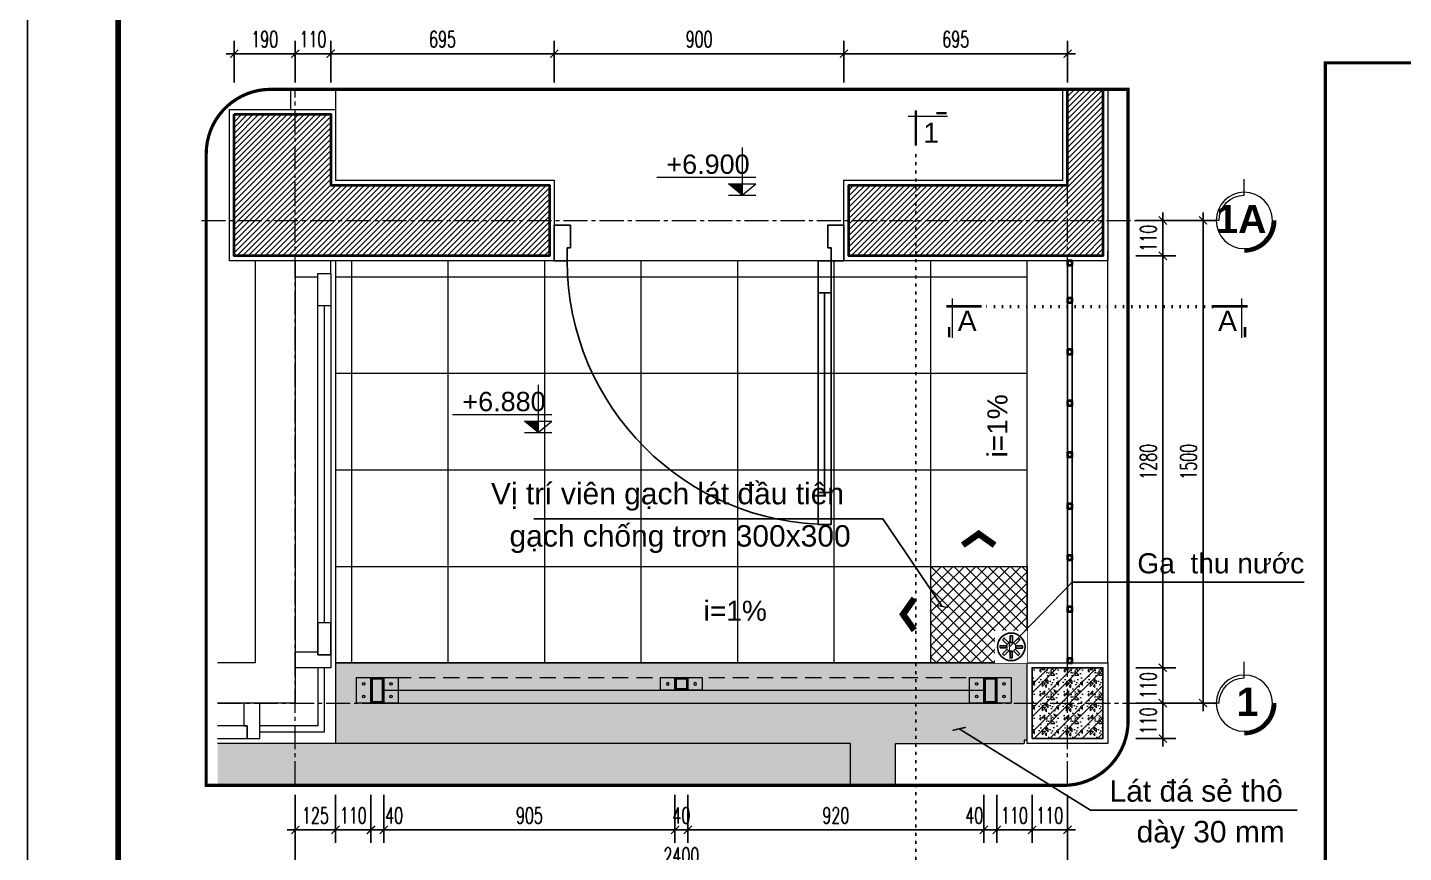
# Model space of a CAD drawing. Header units: millimetres. Extents: x -229618 to 2906, y -178063 to 96806.
# Drawn here: x -73921 to -69645, y -53731 to -51168 of the extents above; entities that cross this region are included whole.
import ezdxf
from ezdxf.enums import TextEntityAlignment as Align

# ---------------------------------------------------------------- set-up
doc = ezdxf.new("R2010")
doc.units = ezdxf.units.MM
doc.header["$LTSCALE"] = 200
doc.header["$MEASUREMENT"] = 0
doc.set_wipeout_variables(frame=1)
doc.header["$PDMODE"] = 3
doc.header["$PDSIZE"] = 50
for name, pattern in [('CENTER2', [1.125, 0.75, -0.125, 0.125, -0.125]), ('DASHED2', [0.375, 0.25, -0.125]), ('DOT2', [0.125, 0, -0.125]), ('HIDDEN2', [0.1875, 0.125, -0.0625])]:
    doc.linetypes.add(name, pattern=pattern)
doc.layers.get('0').update_dxf_attribs({"color": 95, "linetype": 'CONTINUOUS'})
doc.layers.get('DEFPOINTS').update_dxf_attribs({"linetype": 'CONTINUOUS'})
for name, color, linetype, lineweight in [('cat', 1, 'CONTINUOUS', 40), ('hatch', 250, 'CONTINUOUS', 5), ('KH cat', 2, 'HIDDEN2', 50), ('khuat', 8, 'DASHED2', 15), ('nho', 252, 'CONTINUOUS', 15), ('thay', 7, 'CONTINUOUS', 18), ('tim', 18, 'CENTER2', 9)]:
    doc.layers.add(name, color=color, linetype=linetype, lineweight=lineweight)
for name, color, linetype in [('Cayxanh', 99, 'CONTINUOUS'), ('COT', 2, 'CONTINUOUS'), ('CUA', 145, 'CONTINUOUS'), ('DIM', 251, 'CONTINUOUS'), ('KHUNGTEN', 7, 'CONTINUOUS'), ('NOITHAT', 99, 'CONTINUOUS'), ('TEXT', 33, 'CONTINUOUS')]:
    doc.layers.add(name, color=color, linetype=linetype)
doc.layers.add('in', color=203, linetype='CONTINUOUS', lineweight=5, plot=False)
doc.styles.add('Aria H B iso', font='Vharialb_0.ttf')
doc.styles.add('Aria H iso', font='Vharial_0.ttf')
doc.styles.add('Arial iso', font='vnarial_0.ttf')
doc.styles.add('Arial N  iso', font='vnarialn_0.ttf')
doc.styles.add('Scale', font='vnsimli.shx', dxfattribs={"width": 0.65, "bigfont": 'bigfont.shx'})
doc.dimstyles.new('Scale', dxfattribs={"dimscale": 75, "dimtxt": 2, "dimasz": 1, "dimexe": 1.6, "dimexo": 0, "dimgap": 0.8, "dimtad": 1, "dimdec": 0, "dimzin": 0, "dimdsep": 46, "dimtxsty": 'Scale', "dimblk": 'ARCHTICK', "dimcen": 0.1, "dimdle": 1, "dimclrd": 256, "dimclre": 256, "dimclrt": 3, "dimadec": 0, "dimazin": 0, "dimtfac": 1, "dimtdec": 0, "dimtix": 1, "dimtmove": 2, "dimatfit": 3, "dimldrblk": 'ARCHTICK', "dimfxl": 0, "dimtolj": 1, "dimtzin": 0, "dimarcsym": 0})

# ---------------------------------------------------------------- blocks, each defined once
blk = doc.blocks.new('KhungA3')
at = {"layer": 'DEFPOINTS', "color": 8}
blk.add_lwpolyline([(-3.74, 3.81), (416.31, 3.81), (416.31, 300.81), (-3.74, 300.81)], close=True, dxfattribs=at)
at = {"layer": 'KHUNGTEN', "color": 4, "const_width": 0.724}
blk.add_lwpolyline([(7.54, 8.99), (411.13, 8.99), (411.13, 295.64), (7.54, 295.64)], close=True, dxfattribs=at)
blk = doc.blocks.new('A$C49A5561F')
at = {"layer": 'CUA'}
blk.add_line((-830, 60), (-210, 60), dxfattribs=at)
for points in [[(-70, 850), (-70, 860), (-110, 860), (-110, 900), (0, 900), (0, 850)], [(-930, 80), (-930, 40), (-110, 40), (-110, 80)], [(-930, 80), (-930, 40), (-830, 40), (-830, 80)], [(-210, 80), (-210, 40), (-110, 40), (-110, 80)], [(-70, 50), (-70, 40), (-110, 40), (-110, 0), (0, 0), (0, 50)]]:
    blk.add_lwpolyline(points, close=True, dxfattribs=at)
blk.add_arc((-110, 40), 820, 90, 180, dxfattribs=at)
blk = doc.blocks.new('cactd')
at = {"layer": 'thay', "ltscale": 600}
blk.add_line((-9972, -9225), (2458, -9225), dxfattribs=at)
at = {"layer": 'thay', "ltscale": 600, "const_width": 762}
for points in [[(0, 0), (0, -11114)], [(-9771, -10263), (-6486, -10263)]]:
    blk.add_lwpolyline(points, dxfattribs=at)
at = {"layer": 'TEXT', "style": 'Aria H iso'}
blk.add_attdef('1', text='', height=6350, dxfattribs=at).set_placement((-4149, -4127), align=Align.MIDDLE_CENTER)
blk = doc.blocks.new('ctbanma')
at = {"layer": 'cat'}
h = blk.add_hatch(color=256, dxfattribs=at)
h.paths.add_polyline_path([(20, 20), (-20, 20), (-20, -20), (20, -20)])
h.paths.add_polyline_path([(17.5, 17.5), (17.5, -17.5), (-17.5, -17.5), (-17.5, 17.5)], flags=16)
blk.add_lwpolyline([(-17.5, -17.5), (17.5, -17.5), (17.5, 17.5), (-17.5, 17.5)], close=True, dxfattribs=at)
at = {"layer": 'hatch'}
blk.add_lwpolyline([(-20, -20), (20, -20), (20, 20), (-20, 20)], close=True, dxfattribs=at)
at = {"layer": 'thay'}
blk.add_lwpolyline([(-65, -20), (65, -20), (65, 20), (-65, 20)], close=True, dxfattribs=at)
for centre in [(-42.5, 0), (42.5, 0)]:
    blk.add_circle(centre, 4, dxfattribs=at)
blk = doc.blocks.new('_ArchTick')
at = {"color": 0, "linetype": 'ByBlock', "const_width": 0.15}
blk.add_lwpolyline([(-0.5, -0.5), (0.5, 0.5)], dxfattribs=at)
blk = doc.blocks.new('*D2199')
at = {"layer": 'DEFPOINTS', "color": 0}
for p in [(-70798.9, -53552.1), (-70688.9, -53552.1), (-70798.9, -53661.2)]:
    blk.add_point(p, dxfattribs=at)
at = {"layer": 'DIM', "lineweight": -2}
for p, q in [((-70798.9, -53552.1), (-70798.9, -53701.2)), ((-70688.9, -53552.1), (-70688.9, -53701.2)), ((-70798.9, -53661.2), (-70823.9, -53661.2)), ((-70688.9, -53661.2), (-70798.9, -53661.2)), ((-70688.9, -53661.2), (-70663.9, -53661.2))]:
    blk.add_line(p, q, dxfattribs=at)
at = {"layer": 'DIM', "lineweight": -2, "xscale": 25, "yscale": 25, "zscale": 25}
blk.add_blockref('_ArchTick', (-70798.9, -53661.2), dxfattribs=at)
at = {"layer": 'DIM', "lineweight": -2, "xscale": 25, "yscale": 25, "zscale": 25, "rotation": 180}
blk.add_blockref('_ArchTick', (-70688.9, -53661.2), dxfattribs=at)
at = {"layer": 'DIM', "color": 3, "insert": (-70743.9, -53616.2), "char_height": 50, "attachment_point": 5, "style": 'Scale'}
blk.add_mtext('\\A1;110', dxfattribs=at)
blk = doc.blocks.new('*D2200')
at = {"layer": 'DEFPOINTS', "color": 0}
for p in [(-70908.9, -53552.1), (-70798.9, -53552.1), (-70908.9, -53661.2)]:
    blk.add_point(p, dxfattribs=at)
at = {"layer": 'DIM', "lineweight": -2}
for p, q in [((-70908.9, -53552.1), (-70908.9, -53701.2)), ((-70798.9, -53552.1), (-70798.9, -53701.2)), ((-70908.9, -53661.2), (-70933.9, -53661.2)), ((-70798.9, -53661.2), (-70908.9, -53661.2)), ((-70798.9, -53661.2), (-70773.9, -53661.2))]:
    blk.add_line(p, q, dxfattribs=at)
at = {"layer": 'DIM', "lineweight": -2, "xscale": 25, "yscale": 25, "zscale": 25}
blk.add_blockref('_ArchTick', (-70908.9, -53661.2), dxfattribs=at)
at = {"layer": 'DIM', "lineweight": -2, "xscale": 25, "yscale": 25, "zscale": 25, "rotation": 180}
blk.add_blockref('_ArchTick', (-70798.9, -53661.2), dxfattribs=at)
at = {"layer": 'DIM', "color": 3, "insert": (-70853.9, -53616.2), "char_height": 50, "attachment_point": 5, "style": 'Scale'}
blk.add_mtext('\\A1;110', dxfattribs=at)
blk = doc.blocks.new('*D2201')
at = {"layer": 'DEFPOINTS', "color": 0}
for p in [(-70948.9, -53552.1), (-70908.9, -53552.1), (-70948.9, -53661.2)]:
    blk.add_point(p, dxfattribs=at)
at = {"layer": 'DIM', "lineweight": -2}
for p, q in [((-70948.9, -53552.1), (-70948.9, -53701.2)), ((-70908.9, -53552.1), (-70908.9, -53701.2)), ((-70883.9, -53661.2), (-70973.9, -53661.2))]:
    blk.add_line(p, q, dxfattribs=at)
at = {"layer": 'DIM', "lineweight": -2, "xscale": 25, "yscale": 25, "zscale": 25, "rotation": 180}
blk.add_blockref('_ArchTick', (-70948.9, -53661.2), dxfattribs=at)
at = {"layer": 'DIM', "lineweight": -2, "xscale": 25, "yscale": 25, "zscale": 25}
blk.add_blockref('_ArchTick', (-70908.9, -53661.2), dxfattribs=at)
at = {"layer": 'DIM', "color": 3, "insert": (-70978.6, -53616.2), "char_height": 50, "attachment_point": 5, "style": 'Scale'}
blk.add_mtext('\\A1;40', dxfattribs=at)
blk = doc.blocks.new('*D2202')
at = {"layer": 'DEFPOINTS', "color": 0}
for p in [(-71868.9, -53552.1), (-70948.9, -53552.1), (-71868.9, -53661.2)]:
    blk.add_point(p, dxfattribs=at)
at = {"layer": 'DIM', "lineweight": -2}
for p, q in [((-71868.9, -53552.1), (-71868.9, -53701.2)), ((-70948.9, -53552.1), (-70948.9, -53701.2)), ((-70923.9, -53661.2), (-71893.9, -53661.2))]:
    blk.add_line(p, q, dxfattribs=at)
at = {"layer": 'DIM', "lineweight": -2, "xscale": 25, "yscale": 25, "zscale": 25, "rotation": 180}
blk.add_blockref('_ArchTick', (-71868.9, -53661.2), dxfattribs=at)
at = {"layer": 'DIM', "lineweight": -2, "xscale": 25, "yscale": 25, "zscale": 25}
blk.add_blockref('_ArchTick', (-70948.9, -53661.2), dxfattribs=at)
at = {"layer": 'DIM', "color": 3, "insert": (-71408.9, -53616.2), "char_height": 50, "attachment_point": 5, "style": 'Scale'}
blk.add_mtext('\\A1;920', dxfattribs=at)
blk = doc.blocks.new('*D2203')
at = {"layer": 'DEFPOINTS', "color": 0}
for p in [(-71908.9, -53552.1), (-71868.9, -53552.1), (-71908.9, -53661.2)]:
    blk.add_point(p, dxfattribs=at)
at = {"layer": 'DIM', "lineweight": -2}
for p, q in [((-71908.9, -53552.1), (-71908.9, -53701.2)), ((-71868.9, -53552.1), (-71868.9, -53701.2)), ((-71908.9, -53661.2), (-71933.9, -53661.2)), ((-71868.9, -53661.2), (-71908.9, -53661.2)), ((-71868.9, -53661.2), (-71843.9, -53661.2))]:
    blk.add_line(p, q, dxfattribs=at)
at = {"layer": 'DIM', "lineweight": -2, "xscale": 25, "yscale": 25, "zscale": 25}
blk.add_blockref('_ArchTick', (-71908.9, -53661.2), dxfattribs=at)
at = {"layer": 'DIM', "lineweight": -2, "xscale": 25, "yscale": 25, "zscale": 25, "rotation": 180}
blk.add_blockref('_ArchTick', (-71868.9, -53661.2), dxfattribs=at)
at = {"layer": 'DIM', "color": 3, "insert": (-71888.9, -53616.2), "char_height": 50, "attachment_point": 5, "style": 'Scale'}
blk.add_mtext('\\A1;40', dxfattribs=at)
blk = doc.blocks.new('*D2204')
at = {"layer": 'DEFPOINTS', "color": 0}
for p in [(-72813.9, -53552.1), (-71908.9, -53552.1), (-72813.9, -53661.2)]:
    blk.add_point(p, dxfattribs=at)
at = {"layer": 'DIM', "lineweight": -2}
for p, q in [((-72813.9, -53552.1), (-72813.9, -53701.2)), ((-71908.9, -53552.1), (-71908.9, -53701.2)), ((-71883.9, -53661.2), (-72838.9, -53661.2))]:
    blk.add_line(p, q, dxfattribs=at)
at = {"layer": 'DIM', "lineweight": -2, "xscale": 25, "yscale": 25, "zscale": 25, "rotation": 180}
blk.add_blockref('_ArchTick', (-72813.9, -53661.2), dxfattribs=at)
at = {"layer": 'DIM', "lineweight": -2, "xscale": 25, "yscale": 25, "zscale": 25}
blk.add_blockref('_ArchTick', (-71908.9, -53661.2), dxfattribs=at)
at = {"layer": 'DIM', "color": 3, "insert": (-72361.4, -53616.2), "char_height": 50, "attachment_point": 5, "style": 'Scale'}
blk.add_mtext('\\A1;905', dxfattribs=at)
blk = doc.blocks.new('*D2205')
at = {"layer": 'DEFPOINTS', "color": 0}
for p in [(-72853.9, -53552.1), (-72813.9, -53552.1), (-72853.9, -53661.2)]:
    blk.add_point(p, dxfattribs=at)
at = {"layer": 'DIM', "lineweight": -2}
for p, q in [((-72853.9, -53552.1), (-72853.9, -53701.2)), ((-72813.9, -53552.1), (-72813.9, -53701.2)), ((-72788.9, -53661.2), (-72878.9, -53661.2))]:
    blk.add_line(p, q, dxfattribs=at)
at = {"layer": 'DIM', "lineweight": -2, "xscale": 25, "yscale": 25, "zscale": 25, "rotation": 180}
blk.add_blockref('_ArchTick', (-72853.9, -53661.2), dxfattribs=at)
at = {"layer": 'DIM', "lineweight": -2, "xscale": 25, "yscale": 25, "zscale": 25}
blk.add_blockref('_ArchTick', (-72813.9, -53661.2), dxfattribs=at)
at = {"layer": 'DIM', "color": 3, "insert": (-72781.7, -53616.2), "char_height": 50, "attachment_point": 5, "style": 'Scale'}
blk.add_mtext('\\A1;40', dxfattribs=at)
blk = doc.blocks.new('*D2206')
at = {"layer": 'DEFPOINTS', "color": 0}
for p in [(-72963.9, -53552.1), (-72853.9, -53552.1), (-72963.9, -53661.2)]:
    blk.add_point(p, dxfattribs=at)
at = {"layer": 'DIM', "lineweight": -2}
for p, q in [((-72963.9, -53552.1), (-72963.9, -53701.2)), ((-72853.9, -53552.1), (-72853.9, -53701.2)), ((-72963.9, -53661.2), (-72988.9, -53661.2)), ((-72853.9, -53661.2), (-72963.9, -53661.2)), ((-72853.9, -53661.2), (-72828.9, -53661.2))]:
    blk.add_line(p, q, dxfattribs=at)
at = {"layer": 'DIM', "lineweight": -2, "xscale": 25, "yscale": 25, "zscale": 25}
blk.add_blockref('_ArchTick', (-72963.9, -53661.2), dxfattribs=at)
at = {"layer": 'DIM', "lineweight": -2, "xscale": 25, "yscale": 25, "zscale": 25, "rotation": 180}
blk.add_blockref('_ArchTick', (-72853.9, -53661.2), dxfattribs=at)
at = {"layer": 'DIM', "color": 3, "insert": (-72908.9, -53616.2), "char_height": 50, "attachment_point": 5, "style": 'Scale'}
blk.add_mtext('\\A1;110', dxfattribs=at)
blk = doc.blocks.new('*D2207')
at = {"layer": 'DEFPOINTS', "color": 0}
for p in [(-73088.9, -53552.1), (-72963.9, -53552.1), (-73088.9, -53661.2)]:
    blk.add_point(p, dxfattribs=at)
at = {"layer": 'DIM', "lineweight": -2}
for p, q in [((-73088.9, -53552.1), (-73088.9, -53701.2)), ((-72963.9, -53552.1), (-72963.9, -53701.2)), ((-72938.9, -53661.2), (-73113.9, -53661.2))]:
    blk.add_line(p, q, dxfattribs=at)
at = {"layer": 'DIM', "lineweight": -2, "xscale": 25, "yscale": 25, "zscale": 25, "rotation": 180}
blk.add_blockref('_ArchTick', (-73088.9, -53661.2), dxfattribs=at)
at = {"layer": 'DIM', "lineweight": -2, "xscale": 25, "yscale": 25, "zscale": 25}
blk.add_blockref('_ArchTick', (-72963.9, -53661.2), dxfattribs=at)
at = {"layer": 'DIM', "color": 3, "insert": (-73026.4, -53616.2), "char_height": 50, "attachment_point": 5, "style": 'Scale'}
blk.add_mtext('\\A1;125', dxfattribs=at)
blk = doc.blocks.new('*D2208')
at = {"layer": 'DEFPOINTS', "color": 0}
for p in [(-73088.9, -53552.1), (-70688.9, -53552.1), (-73088.9, -53786.2)]:
    blk.add_point(p, dxfattribs=at)
at = {"layer": 'DIM', "lineweight": -2}
for p, q in [((-73088.9, -53552.1), (-73088.9, -53826.2)), ((-70688.9, -53552.1), (-70688.9, -53826.2)), ((-70663.9, -53786.2), (-73113.9, -53786.2))]:
    blk.add_line(p, q, dxfattribs=at)
at = {"layer": 'DIM', "lineweight": -2, "xscale": 25, "yscale": 25, "zscale": 25, "rotation": 180}
blk.add_blockref('_ArchTick', (-73088.9, -53786.2), dxfattribs=at)
at = {"layer": 'DIM', "lineweight": -2, "xscale": 25, "yscale": 25, "zscale": 25}
blk.add_blockref('_ArchTick', (-70688.9, -53786.2), dxfattribs=at)
at = {"layer": 'DIM', "color": 3, "insert": (-71888.9, -53741.2), "char_height": 50, "attachment_point": 5, "style": 'Scale'}
blk.add_mtext('\\A1;2400', dxfattribs=at)
blk = doc.blocks.new('*D2209')
at = {"layer": 'DEFPOINTS', "color": 0}
for p in [(-70476.1, -53267.4), (-70392.7, -53267.4), (-70476.1, -53377.4)]:
    blk.add_point(p, dxfattribs=at)
at = {"layer": 'DIM', "lineweight": -2}
for p, q in [((-70476.1, -53267.4), (-70352.7, -53267.4)), ((-70392.7, -53267.4), (-70392.7, -53242.4)), ((-70392.7, -53377.4), (-70392.7, -53267.4)), ((-70476.1, -53377.4), (-70352.7, -53377.4)), ((-70392.7, -53377.4), (-70392.7, -53402.4))]:
    blk.add_line(p, q, dxfattribs=at)
at = {"layer": 'DIM', "lineweight": -2, "xscale": 25, "yscale": 25, "zscale": 25}
for p, rotation in [((-70392.7, -53267.4), 270), ((-70392.7, -53377.4), 90)]:
    blk.add_blockref('_ArchTick', p, dxfattribs=dict(at, rotation=rotation))
at = {"layer": 'DIM', "color": 3, "insert": (-70437.7, -53322.4), "char_height": 50, "attachment_point": 5, "rotation": 90, "style": 'Scale'}
blk.add_mtext('\\A1;110', dxfattribs=at)
blk = doc.blocks.new('*D2210')
at = {"layer": 'DEFPOINTS', "color": 0}
for p in [(-70476.1, -53157.4), (-70392.7, -53157.4), (-70476.1, -53267.4)]:
    blk.add_point(p, dxfattribs=at)
at = {"layer": 'DIM', "lineweight": -2}
for p, q in [((-70392.7, -53157.4), (-70392.7, -53132.4)), ((-70476.1, -53157.4), (-70352.7, -53157.4)), ((-70392.7, -53267.4), (-70392.7, -53157.4)), ((-70476.1, -53267.4), (-70352.7, -53267.4)), ((-70392.7, -53267.4), (-70392.7, -53292.4))]:
    blk.add_line(p, q, dxfattribs=at)
at = {"layer": 'DIM', "lineweight": -2, "xscale": 25, "yscale": 25, "zscale": 25}
for p, rotation in [((-70392.7, -53157.4), 270), ((-70392.7, -53267.4), 90)]:
    blk.add_blockref('_ArchTick', p, dxfattribs=dict(at, rotation=rotation))
at = {"layer": 'DIM', "color": 3, "insert": (-70437.7, -53212.4), "char_height": 50, "attachment_point": 5, "rotation": 90, "style": 'Scale'}
blk.add_mtext('\\A1;110', dxfattribs=at)
blk = doc.blocks.new('*D2211')
at = {"layer": 'DEFPOINTS', "color": 0}
for p in [(-70476.1, -51877.4), (-70392.7, -51877.4), (-70476.1, -53157.4)]:
    blk.add_point(p, dxfattribs=at)
at = {"layer": 'DIM', "lineweight": -2}
for p, q in [((-70392.7, -53182.4), (-70392.7, -51852.4)), ((-70476.1, -51877.4), (-70352.7, -51877.4)), ((-70476.1, -53157.4), (-70352.7, -53157.4))]:
    blk.add_line(p, q, dxfattribs=at)
at = {"layer": 'DIM', "lineweight": -2, "xscale": 25, "yscale": 25, "zscale": 25}
for p, rotation in [((-70392.7, -51877.4), 90), ((-70392.7, -53157.4), 270)]:
    blk.add_blockref('_ArchTick', p, dxfattribs=dict(at, rotation=rotation))
at = {"layer": 'DIM', "color": 3, "insert": (-70437.7, -52517.4), "char_height": 50, "attachment_point": 5, "rotation": 90, "style": 'Scale'}
blk.add_mtext('\\A1;1280', dxfattribs=at)
blk = doc.blocks.new('*D2212')
at = {"layer": 'DEFPOINTS', "color": 0}
for p in [(-70476.1, -51767.4), (-70392.7, -51767.4), (-70476.1, -51877.4)]:
    blk.add_point(p, dxfattribs=at)
at = {"layer": 'DIM', "lineweight": -2}
for p, q in [((-70392.7, -51767.4), (-70392.7, -51742.4)), ((-70476.1, -51767.4), (-70352.7, -51767.4)), ((-70392.7, -51877.4), (-70392.7, -51767.4)), ((-70476.1, -51877.4), (-70352.7, -51877.4)), ((-70392.7, -51877.4), (-70392.7, -51902.4))]:
    blk.add_line(p, q, dxfattribs=at)
at = {"layer": 'DIM', "lineweight": -2, "xscale": 25, "yscale": 25, "zscale": 25}
for p, rotation in [((-70392.7, -51767.4), 270), ((-70392.7, -51877.4), 90)]:
    blk.add_blockref('_ArchTick', p, dxfattribs=dict(at, rotation=rotation))
at = {"layer": 'DIM', "color": 3, "insert": (-70437.7, -51822.4), "char_height": 50, "attachment_point": 5, "rotation": 90, "style": 'Scale'}
blk.add_mtext('\\A1;110', dxfattribs=at)
blk = doc.blocks.new('*D2213')
at = {"layer": 'DEFPOINTS', "color": 0}
for p in [(-70476.1, -51767.4), (-70476.1, -53267.4), (-70267.7, -53267.4)]:
    blk.add_point(p, dxfattribs=at)
at = {"layer": 'DIM', "lineweight": -2}
for p, q in [((-70267.7, -51742.4), (-70267.7, -53292.4)), ((-70476.1, -51767.4), (-70227.7, -51767.4)), ((-70476.1, -53267.4), (-70227.7, -53267.4))]:
    blk.add_line(p, q, dxfattribs=at)
at = {"layer": 'DIM', "lineweight": -2, "xscale": 25, "yscale": 25, "zscale": 25}
for p, rotation in [((-70267.7, -51767.4), 90), ((-70267.7, -53267.4), 270)]:
    blk.add_blockref('_ArchTick', p, dxfattribs=dict(at, rotation=rotation))
at = {"layer": 'DIM', "color": 3, "insert": (-70312.7, -52517.4), "char_height": 50, "attachment_point": 5, "rotation": 90, "style": 'Scale'}
blk.add_mtext('\\A1;1500', dxfattribs=at)
blk = doc.blocks.new('*D2214')
at = {"layer": 'DEFPOINTS', "color": 0}
for p in [(-71383.9, -51249.3), (-71383.9, -51338.8), (-70688.9, -51338.8)]:
    blk.add_point(p, dxfattribs=at)
at = {"layer": 'DIM', "lineweight": -2}
for p, q in [((-71383.9, -51338.8), (-71383.9, -51209.3)), ((-70688.9, -51338.8), (-70688.9, -51209.3)), ((-70663.9, -51249.3), (-71408.9, -51249.3))]:
    blk.add_line(p, q, dxfattribs=at)
at = {"layer": 'DIM', "lineweight": -2, "xscale": 25, "yscale": 25, "zscale": 25, "rotation": 180}
blk.add_blockref('_ArchTick', (-71383.9, -51249.3), dxfattribs=at)
at = {"layer": 'DIM', "lineweight": -2, "xscale": 25, "yscale": 25, "zscale": 25}
blk.add_blockref('_ArchTick', (-70688.9, -51249.3), dxfattribs=at)
at = {"layer": 'DIM', "color": 3, "insert": (-71036.4, -51204.3), "char_height": 50, "attachment_point": 5, "style": 'Scale'}
blk.add_mtext('\\A1;695', dxfattribs=at)
blk = doc.blocks.new('*D2215')
at = {"layer": 'DEFPOINTS', "color": 0}
for p in [(-72283.9, -51249.3), (-72283.9, -51338.8), (-71383.9, -51338.8)]:
    blk.add_point(p, dxfattribs=at)
at = {"layer": 'DIM', "lineweight": -2}
for p, q in [((-72283.9, -51338.8), (-72283.9, -51209.3)), ((-71383.9, -51338.8), (-71383.9, -51209.3)), ((-71358.9, -51249.3), (-72308.9, -51249.3))]:
    blk.add_line(p, q, dxfattribs=at)
at = {"layer": 'DIM', "lineweight": -2, "xscale": 25, "yscale": 25, "zscale": 25, "rotation": 180}
blk.add_blockref('_ArchTick', (-72283.9, -51249.3), dxfattribs=at)
at = {"layer": 'DIM', "lineweight": -2, "xscale": 25, "yscale": 25, "zscale": 25}
blk.add_blockref('_ArchTick', (-71383.9, -51249.3), dxfattribs=at)
at = {"layer": 'DIM', "color": 3, "insert": (-71833.9, -51204.3), "char_height": 50, "attachment_point": 5, "style": 'Scale'}
blk.add_mtext('\\A1;900', dxfattribs=at)
blk = doc.blocks.new('*D2216')
at = {"layer": 'DEFPOINTS', "color": 0}
for p in [(-72978.9, -51249.3), (-72978.9, -51338.8), (-72283.9, -51338.8)]:
    blk.add_point(p, dxfattribs=at)
at = {"layer": 'DIM', "lineweight": -2}
for p, q in [((-72978.9, -51338.8), (-72978.9, -51209.3)), ((-72283.9, -51338.8), (-72283.9, -51209.3)), ((-72258.9, -51249.3), (-73003.9, -51249.3))]:
    blk.add_line(p, q, dxfattribs=at)
at = {"layer": 'DIM', "lineweight": -2, "xscale": 25, "yscale": 25, "zscale": 25, "rotation": 180}
blk.add_blockref('_ArchTick', (-72978.9, -51249.3), dxfattribs=at)
at = {"layer": 'DIM', "lineweight": -2, "xscale": 25, "yscale": 25, "zscale": 25}
blk.add_blockref('_ArchTick', (-72283.9, -51249.3), dxfattribs=at)
at = {"layer": 'DIM', "color": 3, "insert": (-72631.4, -51204.3), "char_height": 50, "attachment_point": 5, "style": 'Scale'}
blk.add_mtext('\\A1;695', dxfattribs=at)
blk = doc.blocks.new('*D2217')
at = {"layer": 'DEFPOINTS', "color": 0}
for p in [(-73088.9, -51249.3), (-73088.9, -51338.8), (-72978.9, -51338.8)]:
    blk.add_point(p, dxfattribs=at)
at = {"layer": 'DIM', "lineweight": -2}
for p, q in [((-73088.9, -51338.8), (-73088.9, -51209.3)), ((-72978.9, -51338.8), (-72978.9, -51209.3)), ((-73088.9, -51249.3), (-73113.9, -51249.3)), ((-72978.9, -51249.3), (-73088.9, -51249.3)), ((-72978.9, -51249.3), (-72953.9, -51249.3))]:
    blk.add_line(p, q, dxfattribs=at)
at = {"layer": 'DIM', "lineweight": -2, "xscale": 25, "yscale": 25, "zscale": 25}
blk.add_blockref('_ArchTick', (-73088.9, -51249.3), dxfattribs=at)
at = {"layer": 'DIM', "lineweight": -2, "xscale": 25, "yscale": 25, "zscale": 25, "rotation": 180}
blk.add_blockref('_ArchTick', (-72978.9, -51249.3), dxfattribs=at)
at = {"layer": 'DIM', "color": 3, "insert": (-73033.9, -51204.3), "char_height": 50, "attachment_point": 5, "style": 'Scale'}
blk.add_mtext('\\A1;110', dxfattribs=at)
blk = doc.blocks.new('*D2218')
at = {"layer": 'DEFPOINTS', "color": 0}
for p in [(-73278.9, -51249.3), (-73278.9, -51338.8), (-73088.9, -51338.8)]:
    blk.add_point(p, dxfattribs=at)
at = {"layer": 'DIM', "lineweight": -2}
for p, q in [((-73278.9, -51338.8), (-73278.9, -51209.3)), ((-73088.9, -51338.8), (-73088.9, -51209.3)), ((-73063.9, -51249.3), (-73303.9, -51249.3))]:
    blk.add_line(p, q, dxfattribs=at)
at = {"layer": 'DIM', "lineweight": -2, "xscale": 25, "yscale": 25, "zscale": 25, "rotation": 180}
blk.add_blockref('_ArchTick', (-73278.9, -51249.3), dxfattribs=at)
at = {"layer": 'DIM', "lineweight": -2, "xscale": 25, "yscale": 25, "zscale": 25}
blk.add_blockref('_ArchTick', (-73088.9, -51249.3), dxfattribs=at)
at = {"layer": 'DIM', "color": 3, "insert": (-73183.9, -51204.3), "char_height": 50, "attachment_point": 5, "style": 'Scale'}
blk.add_mtext('\\A1;190', dxfattribs=at)
blk = doc.blocks.new('A$C663E3045')
blk.add_wipeout([(0, 100), (100, 100), (100, 0), (0, 0)]).dxf.layer = 'NOITHAT'
at = {"layer": 'NOITHAT'}
for points in [[(15.4, 53.3), (15.4, 46.4), (36.1, 46.4), (36.1, 53.3)], [(27.8, 76.8), (23, 71.9), (37.6, 57.3), (42.5, 62.2)], [(53.3, 84.6), (46.4, 84.6), (46.4, 63.9), (53.3, 63.9)], [(76.8, 72.2), (71.9, 77), (57.3, 62.4), (62.2, 57.5)], [(84.6, 46.7), (84.6, 53.6), (63.9, 53.6), (63.9, 46.7)], [(23.2, 27.8), (28.1, 23), (42.7, 37.6), (37.8, 42.5)], [(46.7, 15.4), (53.6, 15.4), (53.6, 36.1), (46.7, 36.1)], [(72.2, 23.2), (77, 28.1), (62.4, 42.7), (57.5, 37.8)]]:
    blk.add_lwpolyline(points, close=True, dxfattribs=at)
at = {"layer": 'NOITHAT', "color": 8}
blk.add_circle((50, 50), 42.9, dxfattribs=at)
blk = doc.blocks.new('cactn')
at = {"layer": 'thay', "ltscale": 600}
blk.add_line((-9225, 9972), (-9225, -2458), dxfattribs=at)
at = {"layer": 'thay', "ltscale": 600, "const_width": 762}
for points in [[(-10263, 9771), (-10263, 6486)], [(0, 0), (-11114, 0)]]:
    blk.add_lwpolyline(points, dxfattribs=at)
at = {"layer": 'TEXT', "style": 'Aria H iso'}
blk.add_attdef('A', text='', height=6350, dxfattribs=at).set_placement((-4573, 4581), align=Align.MIDDLE_CENTER)
blk = doc.blocks.new('cao do')
at = {"layer": 'thay'}
for p, q in [((0, 445), (0, 0)), ((798, 170), (-128, 170)), ((0, 0), (-128, 106)), ((128, 106), (-128, 106)), ((0, 0), (128, 106))]:
    blk.add_line(p, q, dxfattribs=at)
at = {"layer": 'thay', "ltscale": 600}
blk.add_line((128, 0), (-128, 0), dxfattribs=at)
at = {"layer": 'thay', "color": 150, "ltscale": 600}
blk.add_solid([(0, 0), (0, 106), (128, 106)], dxfattribs=at)
at = {"layer": 'TEXT', "style": 'Arial N  iso'}
blk.add_attdef('%%P0.000', text='', height=200, dxfattribs=at).set_placement((70, 290), align=Align.MIDDLE_LEFT)
blk = doc.blocks.new('*U800')
at = {"layer": 'thay', "ltscale": 600}
for p, q in [((0, -434.9), (0, -384.9)), ((78.3, -513.2), (128.3, -513.2))]:
    blk.add_line(p, q, dxfattribs=at)
at = {"layer": 'thay', "ltscale": 600, "const_width": 12.5}
blk.add_lwpolyline([(-93.8, -513.2, 0.414214), (0, -607, 0.414214)], format="xyb", dxfattribs=at)
at = {"layer": 'thay', "ltscale": 600}
blk.add_circle((0, -513.2), 87.5, dxfattribs=at)
blk.add_arc((0, -513.2), 78.3, 0, 90, dxfattribs=at)
at = {"layer": 'TEXT', "linetype": 'Continuous', "style": 'Aria H B iso'}
blk.add_attdef('A', text='', height=87.5, dxfattribs=at).set_placement((0, -552.6), align=Align.CENTER)

msp = doc.modelspace()

# ---------------------------------------------------------------- hatches: boundary and pattern name
at = {"layer": 'cat'}
h = msp.add_hatch(color=256, dxfattribs=at)
h.paths.add_polyline_path([(-72853.9, -53187.4), (-72853.9, -53267.4), (-72813.9, -53267.4), (-72813.9, -53187.4)])
h.paths.add_polyline_path([(-72851.4, -53189.9), (-72816.4, -53189.9), (-72816.4, -53264.9), (-72851.4, -53264.9)], flags=16)
h = msp.add_hatch(color=256, dxfattribs=at)
h.paths.add_polyline_path([(-70948.9, -53187.4), (-70948.9, -53267.4), (-70908.9, -53267.4), (-70908.9, -53187.4)])
h.paths.add_polyline_path([(-70946.4, -53189.9), (-70911.4, -53189.9), (-70911.4, -53264.9), (-70946.4, -53264.9)], flags=16)
at = {"layer": 'Cayxanh', "linetype": 'Continuous'}
h = msp.add_hatch(dxfattribs=at)
h.set_pattern_fill('GRASS', color=256, scale=33, angle=90, style=0)
h.set_pattern_definition([(7e-15, (-137690.367, 18518.938), (23.334524, -23.334524), [6.1875, -40.481548]), (45, (-137690.367, 18518.938), (23.334524, -23.334524), [6.1875, -26.8125]), (315, (-137690.367, 18518.938), (-23.334524, -23.334524), [6.1875, -26.8125])])
h.paths.add_polyline_path([(-73330.7, -53522.8), (-73330.7, -53392.4), (-71363.9, -53392.4), (-71363.9, -53522.8)])
at = {"layer": 'hatch'}
h = msp.add_hatch(dxfattribs=at)
h.set_pattern_fill('ANSI31', color=256, scale=100, style=0)
h.set_pattern_definition([(45, (-67111.489, -70396.355), (-8.838835, 8.838835), [])])
h.paths.add_polyline_path([(-71368.9, -51657.4), (-70688.9, -51657.4), (-70688.9, -51359.9), (-70578.9, -51359.9), (-70578.9, -51877.4), (-71368.9, -51877.4)])
h.paths.add_polyline_path([(-73278.9, -51437.4), (-72978.9, -51437.4), (-72978.9, -51657.4), (-72298.9, -51657.4), (-72298.9, -51877.4), (-73278.9, -51877.4)])
at = {"layer": 'hatch', "linetype": 'Continuous'}
h = msp.add_hatch(dxfattribs=at)
h.set_pattern_fill('_USER', color=256, scale=300, style=0, double=1, pattern_type=0)
h.set_pattern_definition([(180, (-70813.88, -53142.42), (0, 300), []), (90, (-70813.88, -53142.42), (300, 2e-14), [])])
h.paths.add_polyline_path([(-70813.9, -51892.4), (-72963.9, -51892.4), (-72963.9, -53142.4), (-70813.9, -53142.4)])
at = {"layer": 'hatch'}
h = msp.add_hatch(dxfattribs=at)
h.set_pattern_fill('ANSI37', color=256, scale=200, angle=180, style=0, double=1)
h.set_pattern_definition([(315, (-40602.737, -156644.584), (-17.6776695, -17.6776695), []), (225, (-40602.737, -156644.584), (-17.6776695, 17.6776695), [])])
h.paths.add_polyline_path([(-70813.9, -52842.4), (-70813.9, -53142.4), (-71113.9, -53142.4), (-71113.9, -52842.4)])
h = msp.add_hatch(dxfattribs=at)
h.set_pattern_fill('CATTHO', color=256, scale=15, angle=90, style=0)
h.set_pattern_definition([(52.5, (-70813.878, -53522.792), (28.90236, -0.9449), [4.5, -22.8, 0, -25.5, 0, -24.375]), (82.5, (-70813.88, -53522.79), (42.3322, 26.54665), [4.5, -12.3, 0, -20.55, 0, -7.875]), (122.5, (-70813.878, -53541.242), (0.0849, 46.71213), [4.5, -7.5, 0, -27, 0, -35.25]), (132.5, (-70813.88, -53541.24), (13.1651, 45.0919), [4.5, -3.75, 0, -17.7, 0, -20.25])])
h.paths.add_polyline_path([(-72963.9, -53142.4), (-70813.9, -53142.4), (-70813.9, -53382.4), (-70823.9, -53382.4), (-70823.9, -53392.4), (-71223.9, -53392.4), (-71223.9, -53522.8), (-71363.9, -53522.8), (-71363.9, -53392.4), (-72963.9, -53392.4)])
h = msp.add_hatch(dxfattribs=at)
h.set_pattern_fill('BT', color=256, scale=75, angle=180, style=0)
h.set_pattern_definition([(180, (-67173.96, -71905.98), (-9e-15, -75), [0, -75]), (180, (-67120.976, -71938.4), (-9e-15, -75), [0, -75]), (180, (-67123.324, -71925.2), (-9e-15, -75), [0, -75]), (180, (-67149.74, -71931.36), (-9e-15, -75), [0, -75]), (180, (-67135.506, -71952.93), (-9e-15, -75), [0, -75]), (180, (-67131.69, -71943.39), (-9e-15, -75), [0, -75]), (180, (-67138.44, -71959.385), (-9e-15, -75), [0, -75]), (180, (-67128.02, -71965.694), (-9e-15, -75), [0, -75]), (180, (-67142.404, -71949.26), (-9e-15, -75), [0, -75]), (180, (-67118.334, -71949.555), (-9e-15, -75), [0, -75]), (180, (-67166.33, -71949.85), (-9e-15, -75), [0, -75]), (180, (-67177.19, -71951.9), (-9e-15, -75), [0, -75]), (180, (-67171.61, -71944.27), (-9e-15, -75), [0, -75]), (180, (-67173.225, -71934), (-9e-15, -75), [0, -75]), (180, (-67153.705, -71942.95), (-9e-15, -75), [0, -75]), (180, (-67153.12, -71922.264), (-9e-15, -75), [0, -75]), (180, (-67153.12, -71915.81), (-9e-15, -75), [0, -75]), (180, (-67117.6, -71914.34), (-9e-15, -75), [0, -75]), (180, (-67147.25, -71923.145), (-9e-15, -75), [0, -75]), (180, (-67147.54, -71898.2), (-9e-15, -75), [0, -75]), (180, (-67139.47, -71914.194), (-9e-15, -75), [0, -75]), (180, (-67140.056, -71906.86), (-9e-15, -75), [0, -75]), (180, (-67130.37, -71901.43), (-9e-15, -75), [0, -75]), (180, (-67135.36, -71911.41), (-9e-15, -75), [0, -75]), (180, (-67131.84, -71914.49), (-9e-15, -75), [0, -75]), (225, (-67171.483, -71912.184), (-2e-14, -75.00002), [6, -100.06605]), (315, (-67175.725, -71916.427), (75.00002, -2e-14), [6, -100.06605]), (90, (-67171.48, -71920.67), (-75, 2e-14), [8.48527, -66.51472]), (0, (-67168.88, -71913.14), (2e-14, 75), [9, -66]), (90, (-67159.88, -71913.14), (-75, 2e-14), [9, -66]), (225, (-67159.88, -71904.14), (-2e-14, -75.00002), [12.72795, -93.3381]), (270, (-67141.124, -71918.326), (75, -1e-14), [12.6, -62.4]), (0, (-67141.124, -71930.926), (2e-14, 75), [12.6, -62.4]), (135, (-67128.524, -71930.926), (-75.00002, 3e-14), [17.8191, -88.24695]), (315, (-67130.45, -71904.84), (75.00002, -2e-14), [5.25, -100.81605]), (45, (-67126.74, -71908.55), (2e-14, 75.00002), [5.25, -100.81605]), (180, (-67123.03, -71904.84), (-9e-15, -75), [7.42462, -67.57537]), (180, (-67157.865, -71955.54), (-9e-15, -75), [10.3125, -64.6875]), (270, (-67168.18, -71955.54), (75, -1e-14), [10.3125, -64.6875]), (45, (-67168.177, -71965.856), (2e-14, 75.00002), [14.58405, -91.48193]), (90, (-67149.19, -71957.04), (-75, 2e-14), [9.375, -65.625]), (180, (-67149.19, -71947.66), (-9e-15, -75), [9.375, -65.625]), (315, (-67158.567, -71947.66), (75.00002, -2e-14), [13.25827, -92.80777]), (225, (-67153.96, -71959.926), (-2e-14, -75.00002), [6.375, -99.69105]), (315, (-67158.47, -71964.434), (75.00002, -2e-14), [6.375, -99.69105]), (90, (-67153.96, -71968.94), (-75, 2e-14), [9.0156, -65.9844]), (315, (-67124.513, -71954.526), (75.00002, -2e-14), [10.60657, -95.4594]), (180, (-67117.01, -71954.526), (-9e-15, -75), [7.5, -67.5]), (90, (-67117.01, -71962.026), (-75, 2e-14), [7.5, -67.5]), (225, (-67111.49, -71896.355), (37.1231, -37.1231), []), (225, (-67137.74, -71896.355), (37.1231, -37.1231), [])])
h.paths.add_polyline_path([(-70798.9, -53157.4), (-70578.9, -53157.4), (-70578.9, -53377.4), (-70798.9, -53377.4)])

# ---------------------------------------------------------------- linework, layer by layer
at = {"layer": 'cat', "linetype": 'Continuous'}
msp.add_lwpolyline([(-70578.9, -51359.9), (-70578.9, -51877.4), (-71368.9, -51877.4), (-71368.9, -51657.4), (-70688.9, -51657.4), (-70688.9, -51359.9)], dxfattribs=at)
at = {"layer": 'cat'}
for points in [[(-73278.9, -51437.4), (-72978.9, -51437.4), (-72978.9, -51657.4), (-72298.9, -51657.4), (-72298.9, -51877.4), (-73278.9, -51877.4)], [(-70674.9, -51892.4), (-70688.9, -51892.4), (-70688.9, -51906.4), (-70674.9, -51906.4)], [(-70674.9, -52008.4), (-70688.9, -52008.4), (-70688.9, -52022.4), (-70674.9, -52022.4)], [(-70674.9, -52168.4), (-70688.9, -52168.4), (-70688.9, -52182.4), (-70674.9, -52182.4)], [(-70674.9, -52328.4), (-70688.9, -52328.4), (-70688.9, -52342.4), (-70674.9, -52342.4)], [(-70674.9, -52488.4), (-70688.9, -52488.4), (-70688.9, -52502.4), (-70674.9, -52502.4)], [(-70674.9, -52648.4), (-70688.9, -52648.4), (-70688.9, -52662.4), (-70674.9, -52662.4)], [(-70674.9, -52808.4), (-70688.9, -52808.4), (-70688.9, -52822.4), (-70674.9, -52822.4)], [(-70674.9, -52968.4), (-70688.9, -52968.4), (-70688.9, -52982.4), (-70674.9, -52982.4)], [(-70674.9, -53128.4), (-70688.9, -53128.4), (-70688.9, -53142.4), (-70674.9, -53142.4)], [(-72816.4, -53264.9), (-72851.4, -53264.9), (-72851.4, -53189.9), (-72816.4, -53189.9)], [(-70911.4, -53264.9), (-70946.4, -53264.9), (-70946.4, -53189.9), (-70911.4, -53189.9)]]:
    msp.add_lwpolyline(points, close=True, dxfattribs=at)
at = {"layer": 'COT', "linetype": 'Continuous'}
msp.add_lwpolyline([(-70798.9, -53377.4), (-70798.9, -53157.4), (-70578.9, -53157.4), (-70578.9, -53377.4)], close=True, dxfattribs=at)
at = {"layer": 'DIM'}
for p, q in [((-70688.9, -51892.4), (-70688.9, -53142.4)), ((-70674.9, -51892.4), (-70674.9, -53142.4))]:
    msp.add_line(p, q, dxfattribs=at)
at = {"layer": 'hatch', "linetype": 'Continuous'}
msp.add_lwpolyline([(-70563.9, -51359.9), (-70563.9, -51892.4), (-71383.9, -51892.4), (-71383.9, -51642.4), (-70703.9, -51642.4), (-70703.9, -51359.9)], dxfattribs=at)
at = {"layer": 'hatch'}
for points in [[(-73293.9, -51422.4), (-72963.9, -51422.4), (-72963.9, -51642.4), (-72283.9, -51642.4), (-72283.9, -51892.4), (-73293.9, -51892.4)], [(-72813.9, -53267.4), (-72853.9, -53267.4), (-72853.9, -53187.4), (-72813.9, -53187.4)], [(-70908.9, -53267.4), (-70948.9, -53267.4), (-70948.9, -53187.4), (-70908.9, -53187.4)]]:
    msp.add_lwpolyline(points, close=True, dxfattribs=at)
at = {"layer": 'hatch', "linetype": 'Continuous'}
msp.add_lwpolyline([(-70813.9, -53392.4), (-70813.9, -53142.4), (-70563.9, -53142.4), (-70563.9, -53392.4)], close=True, dxfattribs=at)
at = {"layer": 'in'}
msp.add_lwpolyline([(-73921.2, -49000.5), (-63420.1, -49000.5), (-63420.1, -56425.5), (-73921.2, -56425.5)], close=True, dxfattribs=at)
at = {"layer": 'KH cat', "linetype": 'DOT2'}
msp.add_line((-70238.4, -52034.3), (-70955.7, -52034.3), dxfattribs=at)
msp.add_lwpolyline([(-71160.4, -53874.9), (-71160.4, -51535)], dxfattribs=at)
at = {"layer": 'khuat'}
msp.add_line((-72853.9, -53187.4), (-70908.9, -53187.4), dxfattribs=at)
at = {"layer": 'khuat', "color": 5, "const_width": 10}
msp.add_lwpolyline([(-64699.5, -51277.4), (-69887.9, -51277.4), (-69887.9, -54346.8)], dxfattribs=at)
msp.add_lwpolyline([(-70500.7, -53322.8), (-70500.7, -51359.9), (-73165.8, -51359.9, 0.414214), (-73365.8, -51559.9), (-73365.8, -53522.8), (-70700.7, -53522.8, 0.414214)], format="xyb", close=True, dxfattribs=at)
at = {"layer": 'nho', "linetype": 'Continuous'}
msp.add_line((-72998.9, -52032.4), (-72998.9, -53017.4), dxfattribs=at)
for points in [[(-73088.9, -51892.4), (-73088.9, -53267.4), (-73330.7, -53267.4)], [(-73018.9, -53157.4), (-73018.9, -53337.4), (-73198.9, -53337.4)], [(-72998.9, -53157.4), (-72998.9, -53357.4), (-73198.9, -53357.4)], [(-73330.7, -53377.4), (-73238.9, -53377.4), (-73238.9, -53337.4), (-73330.7, -53337.4)], [(-73330.7, -53377.4), (-73238.9, -53377.4), (-73238.9, -53337.4), (-73330.7, -53337.4)]]:
    msp.add_lwpolyline(points, dxfattribs=at)
for points in [[(-73018.9, -51942.4), (-73018.9, -51932.4), (-72978.9, -51932.4), (-72978.9, -51892.4), (-73088.9, -51892.4), (-73088.9, -51942.4)], [(-73018.9, -51932.4), (-72978.9, -51932.4), (-72978.9, -53117.4), (-73018.9, -53117.4)], [(-73018.9, -51932.4), (-72978.9, -51932.4), (-72978.9, -52032.4), (-73018.9, -52032.4)], [(-72978.9, -53017.4), (-73018.9, -53017.4), (-73018.9, -53117.4), (-72978.9, -53117.4)], [(-73018.9, -53107.4), (-73018.9, -53117.4), (-72978.9, -53117.4), (-72978.9, -53157.4), (-73088.9, -53157.4), (-73088.9, -53107.4)], [(-73248.9, -53337.4), (-73238.9, -53337.4), (-73238.9, -53377.4), (-73198.9, -53377.4), (-73198.9, -53267.4), (-73248.9, -53267.4)]]:
    msp.add_lwpolyline(points, close=True, dxfattribs=at)
at = {"layer": 'TEXT', "const_width": 20}
for points in [[(-70915.5, -52776.2), (-70964.9, -52741.3), (-71014.3, -52776.2)], [(-71165.1, -52942), (-71200, -52991.4), (-71165.1, -53040.8)]]:
    msp.add_lwpolyline(points, dxfattribs=at)
at = {"layer": 'thay', "linetype": 'Continuous'}
for p, q in [((-73103, -51422.4), (-73103, -51359.9)), ((-72963, -51422.4), (-72963, -51359.9)), ((-70563.9, -53142.4), (-70563.9, -51862.4)), ((-72963.9, -51892.4), (-72963.9, -53392.4)), ((-71383.9, -51892.4), (-72283.9, -51892.4)), ((-70813.9, -53142.4), (-70813.9, -51892.4)), ((-70813.9, -53142.4), (-72963.9, -53142.4))]:
    msp.add_line(p, q, dxfattribs=at)
at = {"layer": 'thay'}
for p, q in [((-72853.9, -53227.4), (-72853.9, -53267.4)), ((-72813.9, -53227.4), (-70948.9, -53227.4)), ((-70948.9, -53227.4), (-70948.9, -53267.4)), ((-72853.9, -53267.4), (-70908.9, -53267.4)), ((-70813.9, -53382.4), (-70823.9, -53382.4)), ((-70823.9, -53382.4), (-70823.9, -53392.4))]:
    msp.add_line(p, q, dxfattribs=at)
at = {"layer": 'thay', "linetype": 'Continuous'}
for points in [[(-73213.9, -51892.4), (-73213.9, -53142.4), (-73330.7, -53142.4)], [(-71363.9, -53522.8), (-71363.9, -53392.4), (-73330.7, -53392.4)], [(-71223.9, -53522.8), (-71223.9, -53392.4), (-70823.9, -53392.4)]]:
    msp.add_lwpolyline(points, dxfattribs=at)
for points in [[(-70956.3, -52589.8, 0, 23.8, 0), (-70956.3, -52525.1, 0, 0, 0), (-70956.3, -52307.3, 0, 0, 0)], [(-71541.5, -53033, 0, 23.8, 0), (-71606.2, -53033, 0, 0, 0), (-71824, -53033, 0, 0, 0)]]:
    msp.add_lwpolyline(points, format="xyseb", dxfattribs=at)
at = {"layer": 'thay'}
for points in [[(-70813.9, -52842.4), (-70813.9, -53142.4), (-71113.9, -53142.4), (-71113.9, -52842.4)], [(-72768.9, -53267.4), (-72898.9, -53267.4), (-72898.9, -53187.4), (-72768.9, -53187.4)], [(-70863.9, -53267.4), (-70993.9, -53267.4), (-70993.9, -53187.4), (-70863.9, -53187.4)]]:
    msp.add_lwpolyline(points, close=True, dxfattribs=at)
for centre in [(-72876.4, -53207.4), (-72791.4, -53207.4), (-70971.4, -53207.4), (-70886.4, -53207.4), (-72876.4, -53246.6), (-72791.4, -53246.6), (-70971.4, -53246.6), (-70886.4, -53246.6)]:
    msp.add_circle(centre, 4, dxfattribs=at)
at = {"layer": 'tim', "ltscale": 0.5}
for p, q in [((-73088.9, -53522.8), (-73088.9, -51359.9)), ((-70688.9, -53522.8), (-70688.9, -51359.9)), ((-73380.7, -51767.4), (-70465.7, -51767.4)), ((-73330.7, -53267.4), (-70465.7, -53267.4))]:
    msp.add_line(p, q, dxfattribs=at)

# ---------------------------------------------------------------- block references
at = {"layer": 'cat', "xscale": -1}
msp.add_blockref('ctbanma', (-71888.9, -53207.4), dxfattribs=at)
at = {"layer": 'CUA'}
ref = msp.add_blockref('cactd', (-71160.4, -51535), dxfattribs=dict(at, xscale=0.009842519648373127, yscale=0.009842519648373127, zscale=0.009842519675196733, rotation=180))
ref.add_attrib('1', '1', dxfattribs={"layer": 'TEXT', "height": 62.5, "style": 'Aria H iso'}).set_placement((-71113, -51494.6), align=Align.MIDDLE_CENTER)
ref = msp.add_blockref('cactn', (-70955.7, -52034.3), dxfattribs=dict(at, xscale=-0.009842519648373127, yscale=0.009842519590165466, zscale=0.009842519675196733, rotation=180))
ref.add_attrib('A', 'a', dxfattribs={"layer": 'TEXT', "height": 62.5, "style": 'Aria H iso'}).set_placement((-71000.7, -52079.2), align=Align.MIDDLE_CENTER)
ref = msp.add_blockref('cactn', (-70238.4, -52034.3), dxfattribs=dict(at, xscale=0.009842519648373127, yscale=0.009842519590165466, zscale=0.009842519675196733, rotation=180))
ref.add_attrib('A', 'a', dxfattribs={"layer": 'TEXT', "height": 62.5, "style": 'Aria H iso'}).set_placement((-70191.6, -52079.2), align=Align.MIDDLE_CENTER)
at = {"layer": 'hatch'}
ref = msp.add_blockref('*U800', (-70139.4, -51254.2), dxfattribs=dict(at, xscale=-1))
ref.add_attrib('A', '1a', dxfattribs={"layer": 'TEXT', "linetype": 'Continuous', "height": 87.5, "style": 'Aria H B iso'}).set_placement((-70148.6, -51806.8), align=Align.CENTER)
ref = msp.add_blockref('*U800', (-70139.4, -52754.2), dxfattribs=dict(at, xscale=-1))
ref.add_attrib('A', '1', dxfattribs={"layer": 'TEXT', "linetype": 'Continuous', "height": 87.5, "style": 'Aria H B iso'}).set_placement((-70129.2, -53306.8), align=Align.CENTER)
at = {"layer": 'KHUNGTEN', "xscale": 25, "yscale": 25, "zscale": 25.00000000000008}
msp.add_blockref('KhungA3', (-73827.8, -56520.9), dxfattribs=at)
at = {"layer": 'nho', "linetype": 'Continuous', "rotation": 90}
msp.add_blockref('A$C49A5561F', (-71383.9, -51782.4), dxfattribs=at)
at = {"layer": 'thay', "linetype": 'Continuous'}
ref = msp.add_blockref('cao do', (-71699.8, -51689.2), dxfattribs=dict(at, xscale=-0.3333333333139308, yscale=0.3333333333139308, zscale=0.3333333333333333))
ref.add_attrib('%%P0.000', '+6.900', dxfattribs={"layer": 'TEXT', "height": 60, "style": 'Arial N  iso'}).set_placement((-71935.6, -51592.5), align=Align.MIDDLE_LEFT)
ref = msp.add_blockref('cao do', (-72333.9, -52426.7), dxfattribs=dict(at, xscale=-0.3333333333139308, yscale=0.3333333333139308, zscale=0.3333333333333333))
ref.add_attrib('%%P0.000', '+6.880', dxfattribs={"layer": 'TEXT', "height": 60, "style": 'Arial N  iso'}).set_placement((-72569.6, -52330), align=Align.MIDDLE_LEFT)

# ---------------------------------------------------------------- texts
at = {"layer": 'TEXT', "style": 'Arial iso'}
msp.add_text('i=1%%%', height=62.5, rotation=90, dxfattribs=at).set_placement((-70875.6, -52504))
for s, height, p in [('VÞ trÝ viªn g¹ch l¸t ®Çu tiªn', 66.667, (-72480.8, -52649.4)), ('g¹ch chèng tr¬n 300x300', 66.667, (-72423.2, -52780.9)), ('Ga  thu n\xadíc ', 62.5, (-70471.8, -52864.1)), ('i=1%%%', 62.5, (-71819.9, -53011.4)), ('L¸t ®¸ sÎ th« ', 66.667, (-70558.3, -53573.5)), ('dµy 30 mm ', 66.67, (-70474.3, -53700))]:
    msp.add_text(s, height=height, dxfattribs=at).set_placement(p)

# ---------------------------------------------------------------- dimensions: what is measured, and where the dimension line sits
at = {"layer": 'DIM'}
for base, p1, p2, angle, picture, middle in [((-73278.9, -51249.3), (-73088.9, -51338.8), (-73278.9, -51338.8), 180, '*D2218', (-73183.9, -51204.3)), ((-73088.9, -51249.3), (-72978.9, -51338.8), (-73088.9, -51338.8), 180, '*D2217', (-73033.9, -51204.3)), ((-72978.9, -51249.3), (-72283.9, -51338.8), (-72978.9, -51338.8), 180, '*D2216', (-72631.4, -51204.3)), ((-72283.9, -51249.3), (-71383.9, -51338.8), (-72283.9, -51338.8), 180, '*D2215', (-71833.9, -51204.3)), ((-71383.9, -51249.3), (-70688.9, -51338.8), (-71383.9, -51338.8), 180, '*D2214', (-71036.4, -51204.3)), ((-70392.7, -51767.4), (-70476.1, -51877.4), (-70476.1, -51767.4), 90, '*D2212', (-70437.7, -51822.4)), ((-70267.7, -53267.4), (-70476.1, -51767.4), (-70476.1, -53267.4), 90, '*D2213', (-70312.7, -52517.4)), ((-70392.7, -51877.4), (-70476.1, -53157.4), (-70476.1, -51877.4), 90, '*D2211', (-70437.7, -52517.4)), ((-70392.7, -53157.4), (-70476.1, -53267.4), (-70476.1, -53157.4), 90, '*D2210', (-70437.7, -53212.4)), ((-70392.7, -53267.4), (-70476.1, -53377.4), (-70476.1, -53267.4), 90, '*D2209', (-70437.7, -53322.4)), ((-73088.9, -53661.2), (-72963.9, -53552.1), (-73088.9, -53552.1), 180, '*D2207', (-73026.4, -53616.2)), ((-73088.9, -53786.2), (-70688.9, -53552.1), (-73088.9, -53552.1), 180, '*D2208', (-71888.9, -53741.2)), ((-72963.9, -53661.2), (-72853.9, -53552.1), (-72963.9, -53552.1), 180, '*D2206', (-72908.9, -53616.2)), ((-72813.9, -53661.2), (-71908.9, -53552.1), (-72813.9, -53552.1), 180, '*D2204', (-72361.4, -53616.2)), ((-71908.9, -53661.2), (-71868.9, -53552.1), (-71908.9, -53552.1), 180, '*D2203', (-71888.9, -53616.2)), ((-71868.9, -53661.2), (-70948.9, -53552.1), (-71868.9, -53552.1), 180, '*D2202', (-71408.9, -53616.2)), ((-70908.9, -53661.2), (-70798.9, -53552.1), (-70908.9, -53552.1), 180, '*D2200', (-70853.9, -53616.2)), ((-70798.9, -53661.2), (-70688.9, -53552.1), (-70798.9, -53552.1), 180, '*D2199', (-70743.9, -53616.2))]:
    dim = msp.add_linear_dim(base=base, p1=p1, p2=p2, angle=angle, dimstyle='Scale', override={"dimscale": 25}, dxfattribs=at)
    dim.commit()
    dim.dimension.update_dxf_attribs({"geometry": picture, "text_midpoint": middle})
for base, p1, p2, picture, middle in [((-72853.9, -53661.2), (-72813.9, -53552.1), (-72853.9, -53552.1), '*D2205', (-72781.7, -53616.2)), ((-70948.9, -53661.2), (-70908.9, -53552.1), (-70948.9, -53552.1), '*D2201', (-70978.6, -53616.2))]:
    dim = msp.add_linear_dim(base=base, p1=p1, p2=p2, angle=180, dimstyle='Scale', override={"dimscale": 25}, dxfattribs=at)
    dim.commit()
    dim.dimension.update_dxf_attribs({"geometry": picture, "text_midpoint": middle, "dimtype": 160})

# ---------------------------------------------------------------- leaders
at = {"layer": 'DIM', "ltscale": 8}
msp.add_leader([(-71078.2, -52966.9), (-71262.4, -52694.8), (-72348, -52694.8)], dimstyle='Scale', override={"dimscale": 25, "dimtxt": 1.8, "dimgap": 0.5, "dimtad": 0, "dimclre": 250}, dxfattribs=at)
at = {"layer": 'DIM', "linetype": 'Continuous'}
msp.add_leader([(-71025.6, -53347.2), (-70617.7, -53600.3), (-69975, -53600.3)], dimstyle='Scale', override={"dimscale": 30, "dimfxl": 90}, dxfattribs=at)

# ---------------------------------------------------------------- next in the draw order: block references
at = {"layer": 'DIM', "linetype": 'Continuous', "xscale": -1}
msp.add_blockref('A$C663E3045', (-70813.9, -53142.4), dxfattribs=at)

# ---------------------------------------------------------------- next in the draw order: leaders
at = {"layer": 'DIM'}
msp.add_leader([(-70869.4, -53092.8), (-70674.7, -52891.1), (-69953.6, -52891.1)], dimstyle='Scale', override={"dimscale": 25}, dxfattribs=at)

doc.saveas('drawing.dxf')
